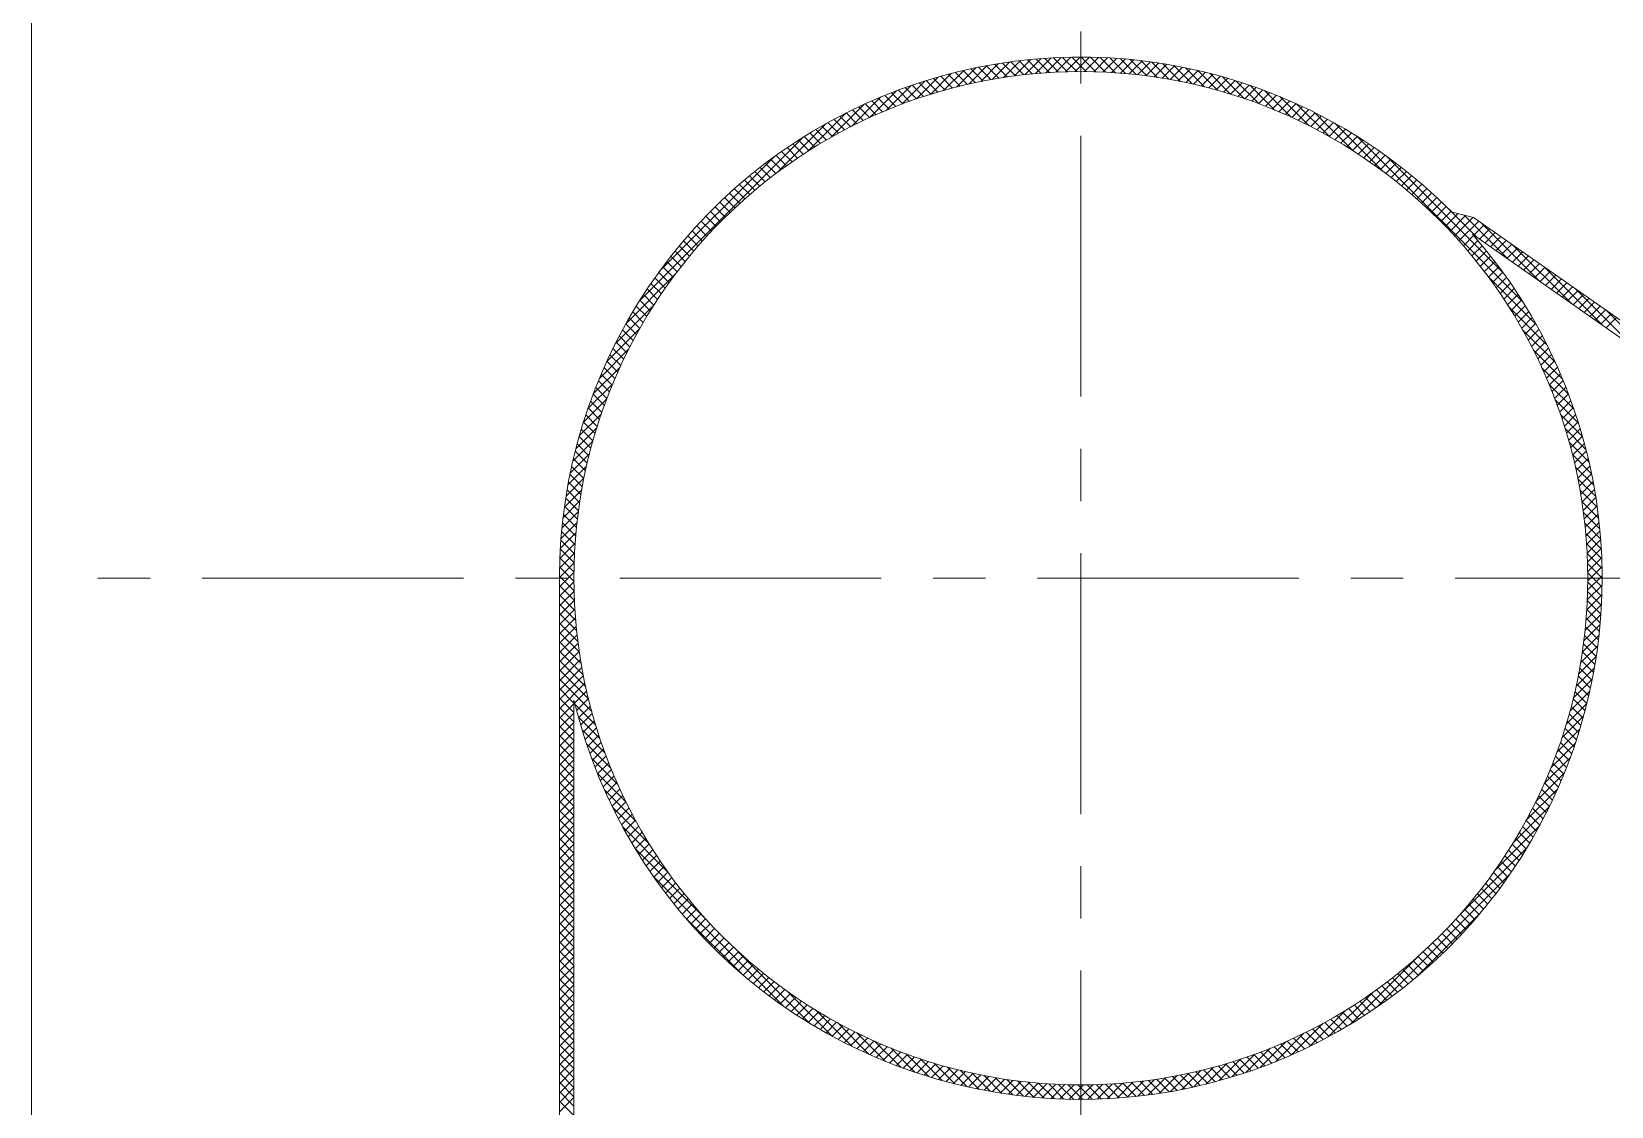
# Model space of a CAD drawing. Header units: millimetres. Extents: x 3251 to 3845, y 1091 to 1511.
# Drawn here: x 3560.11 to 3575.24, y 1189.42 to 1199.72 of the extents above; entities that cross this region are included whole.
import ezdxf

# ---------------------------------------------------------------- set-up
doc = ezdxf.new("R2010")
doc.units = ezdxf.units.MM
doc.linetypes.add('CENTERX2', pattern=[4, 2.5, -0.5, 0.5, -0.5])
for name, color, linetype, lineweight, true_color in [('1', 1, 'Continuous', 18, 0xff0000), ('2', 2, 'Continuous', 18, 0xffff00), ('3', 3, 'CENTERX2', 18, 0x00ff00)]:
    doc.layers.add(name, color=color, linetype=linetype, lineweight=lineweight, true_color=true_color)

msp = doc.modelspace()

# ---------------------------------------------------------------- linework, layer by layer
at = {"layer": '1'}
for p, q in [((3560.11444, 1203.38888), (3560.11444, 1138.13812)), ((3573.9245, 1197.9403), (3573.71803, 1197.98933)), ((3573.9245, 1197.9403), (3582.93747, 1191.62342)), ((3573.91438, 1197.7784), (3582.78457, 1191.56159)), ((3565.17012, 1194.48328), (3565.17012, 1147.04372)), ((3565.30851, 1193.31589), (3565.30851, 1185.27115))]:
    msp.add_line(p, q, dxfattribs=at)
msp.add_circle((3570.16311, 1194.48328), 4.85459, dxfattribs=at)
for start, end in [(44.603438, 180), (193.521266, 41.296095)]:
    msp.add_arc((3570.16311, 1194.48328), 4.99298, start, end, dxfattribs=at)
at = {"layer": '2'}
for p, q in [((3568.97191, 1199.18946), (3569.15611, 1199.37366)), ((3569.09005, 1199.21779), (3569.26754, 1199.39529)), ((3569.22714, 1199.24679), (3569.10999, 1199.36394)), ((3569.30271, 1199.26102), (3569.18434, 1199.37939)), ((3569.2043, 1199.24225), (3569.37586, 1199.41381)), ((3569.37934, 1199.27419), (3569.25968, 1199.39385)), ((3569.31509, 1199.26323), (3569.48136, 1199.4295)), ((3569.45708, 1199.28626), (3569.33605, 1199.40729)), ((3569.53594, 1199.29719), (3569.41347, 1199.41967)), ((3569.42275, 1199.28108), (3569.58426, 1199.44259)), ((3569.61599, 1199.30694), (3569.49199, 1199.43095)), ((3569.52755, 1199.29609), (3569.68476, 1199.45329)), ((3569.69727, 1199.31547), (3569.57164, 1199.4411)), ((3569.62975, 1199.30848), (3569.78304, 1199.46177)), ((3569.77983, 1199.32272), (3569.65246, 1199.45008)), ((3569.72954, 1199.31847), (3569.87926, 1199.46819)), ((3569.86371, 1199.32863), (3569.73451, 1199.45783)), ((3569.949, 1199.33315), (3569.81784, 1199.46431)), ((3569.8271, 1199.32623), (3569.97353, 1199.47266)), ((3570.03575, 1199.3362), (3569.9025, 1199.46946)), ((3569.92258, 1199.33191), (3570.06599, 1199.47532)), ((3570.12404, 1199.33771), (3569.98854, 1199.47321)), ((3570.01612, 1199.33565), (3570.15673, 1199.47626)), ((3570.21395, 1199.33761), (3570.07605, 1199.4755)), ((3570.10784, 1199.33756), (3570.24585, 1199.47558)), ((3570.30558, 1199.33578), (3570.1651, 1199.47626)), ((3570.19783, 1199.33775), (3570.33344, 1199.47336)), ((3570.39902, 1199.33214), (3570.25576, 1199.4754)), ((3570.2862, 1199.33631), (3570.41956, 1199.46967)), ((3570.49441, 1199.32655), (3570.34813, 1199.47283)), ((3570.37302, 1199.33333), (3570.50428, 1199.46459)), ((3570.59186, 1199.3189), (3570.44232, 1199.46845)), ((3570.45837, 1199.32888), (3570.58767, 1199.45818)), ((3570.69154, 1199.30903), (3570.53843, 1199.46213)), ((3570.54233, 1199.32304), (3570.66978, 1199.45049)), ((3570.62495, 1199.31585), (3570.75066, 1199.44157)), ((3570.79362, 1199.29675), (3570.63661, 1199.45376)), ((3570.70629, 1199.30739), (3570.83037, 1199.43147)), ((3570.89829, 1199.28188), (3570.737, 1199.44317)), ((3570.78639, 1199.29769), (3570.90894, 1199.42024)), ((3571.0058, 1199.26417), (3570.83978, 1199.4302)), ((3570.86532, 1199.28682), (3570.98642, 1199.40791)), ((3570.94311, 1199.2748), (3571.06283, 1199.39453)), ((3571.11643, 1199.24335), (3570.94514, 1199.41464)), ((3571.01979, 1199.26168), (3571.13822, 1199.38012)), ((3571.23051, 1199.21907), (3571.05332, 1199.39626)), ((3571.09542, 1199.24751), (3571.21262, 1199.36471)), ((3571.34845, 1199.19094), (3571.16459, 1199.37479)), ((3568.29925, 1198.96581), (3568.53774, 1199.2043)), ((3568.44808, 1199.02484), (3568.67149, 1199.24825)), ((3568.65713, 1199.09837), (3568.54776, 1199.20774)), ((3568.58843, 1199.07539), (3568.79949, 1199.28645)), ((3568.72526, 1199.12005), (3568.61508, 1199.23022)), ((3568.79423, 1199.14088), (3568.68321, 1199.2519)), ((3568.72183, 1199.11899), (3568.92253, 1199.31969)), ((3568.86407, 1199.16084), (3568.75216, 1199.27276)), ((3568.9348, 1199.17991), (3568.82195, 1199.29277)), ((3568.84939, 1199.15674), (3569.04124, 1199.34859)), ((3569.00645, 1199.19807), (3568.89261, 1199.31191)), ((3569.07904, 1199.21528), (3568.96415, 1199.33017)), ((3569.15259, 1199.23153), (3569.0366, 1199.34752)), ((3571.17001, 1199.2323), (3571.28606, 1199.34834)), ((3571.24361, 1199.2161), (3571.35855, 1199.33104)), ((3571.47074, 1199.15844), (3571.27928, 1199.3499)), ((3571.31625, 1199.19893), (3571.43014, 1199.31282)), ((3571.38794, 1199.18082), (3571.50084, 1199.29372)), ((3571.59803, 1199.12096), (3571.39779, 1199.32119)), ((3571.45871, 1199.16179), (3571.57067, 1199.27375)), ((3571.73112, 1199.07767), (3571.52061, 1199.28818)), ((3571.5286, 1199.14187), (3571.63966, 1199.25294)), ((3571.59761, 1199.12109), (3571.70783, 1199.2313)), ((3571.87111, 1199.02748), (3571.64835, 1199.25024)), ((3571.66578, 1199.09945), (3571.77519, 1199.20886)), ((3572.01948, 1198.96892), (3571.7818, 1199.20659)), ((3567.96612, 1198.81229), (3568.24836, 1199.09453)), ((3568.13975, 1198.89611), (3568.39718, 1199.15354)), ((3568.26519, 1198.9515), (3568.1599, 1199.05679)), ((3568.32859, 1198.9779), (3568.2227, 1199.08379)), ((3568.39274, 1199.00355), (3568.28623, 1199.11007)), ((3568.45765, 1199.02844), (3568.35048, 1199.13562)), ((3568.52335, 1199.05255), (3568.41548, 1199.16042)), ((3568.58983, 1199.07587), (3568.48123, 1199.18447)), ((3571.73312, 1199.07699), (3571.84175, 1199.18562)), ((3571.79964, 1199.05371), (3571.90755, 1199.16161)), ((3571.86537, 1199.02964), (3571.97258, 1199.13684)), ((3572.1784, 1198.8998), (3571.922, 1199.1562)), ((3571.93033, 1199.00478), (3572.03687, 1199.11133)), ((3571.99451, 1198.97917), (3572.10043, 1199.08509)), ((3572.05795, 1198.9528), (3572.16327, 1199.05813)), ((3572.35122, 1198.81678), (3572.07037, 1199.09763)), ((3567.5467, 1198.57247), (3567.9165, 1198.94227)), ((3567.77246, 1198.70842), (3568.0892, 1199.02517)), ((3567.95901, 1198.80867), (3567.85627, 1198.91141)), ((3568.01884, 1198.83864), (3567.91564, 1198.94184)), ((3568.07936, 1198.86792), (3567.97568, 1198.9716)), ((3568.14059, 1198.8965), (3568.0364, 1199.00069)), ((3568.20253, 1198.92436), (3568.0978, 1199.02909)), ((3572.12065, 1198.9257), (3572.2254, 1199.03045)), ((3572.18262, 1198.89787), (3572.28684, 1199.00209)), ((3572.54371, 1198.7141), (3572.22897, 1199.02884)), ((3572.24388, 1198.86933), (3572.34759, 1198.97304)), ((3572.30444, 1198.84009), (3572.40766, 1198.94331)), ((3572.36431, 1198.81015), (3572.46707, 1198.91291)), ((3572.76743, 1198.58018), (3572.40091, 1198.9467)), ((3567.25445, 1198.37002), (3567.72486, 1198.84044)), ((3567.66992, 1198.64874), (3567.56911, 1198.74955)), ((3567.72642, 1198.68204), (3567.62527, 1198.78319)), ((3567.78357, 1198.7147), (3567.68206, 1198.81621)), ((3567.84138, 1198.74669), (3567.73948, 1198.84859)), ((3567.89986, 1198.77802), (3567.79755, 1198.88032)), ((3572.42349, 1198.77953), (3572.52582, 1198.88186)), ((3572.482, 1198.74823), (3572.58391, 1198.85015)), ((3572.53984, 1198.71627), (3572.64137, 1198.8178)), ((3573.05459, 1198.38282), (3572.59144, 1198.84597)), ((3572.59702, 1198.68365), (3572.69819, 1198.78482)), ((3572.65355, 1198.65038), (3572.75438, 1198.75121)), ((3565.93729, 1197.14267), (3567.50372, 1198.70909)), ((3567.45029, 1198.50916), (3567.35065, 1198.6088)), ((3567.50426, 1198.545), (3567.40435, 1198.64491)), ((3567.55884, 1198.58021), (3567.45866, 1198.6804)), ((3567.61406, 1198.6148), (3567.51358, 1198.71528)), ((3572.70944, 1198.61647), (3572.80994, 1198.71697)), ((3572.76469, 1198.58192), (3572.86489, 1198.68212)), ((3574.3963, 1197.13091), (3572.81074, 1198.71647)), ((3572.81931, 1198.54673), (3572.91923, 1198.64665)), ((3572.8733, 1198.51092), (3572.97296, 1198.61058)), ((3566.12583, 1197.42101), (3567.22538, 1198.52056)), ((3567.24061, 1198.35963), (3567.14183, 1198.45842)), ((3567.29212, 1198.39793), (3567.19314, 1198.4969)), ((3567.34423, 1198.43562), (3567.24505, 1198.5348)), ((3567.39695, 1198.4727), (3567.29755, 1198.5721)), ((3572.92668, 1198.47449), (3573.02609, 1198.5739)), ((3572.97943, 1198.43744), (3573.07862, 1198.53663)), ((3573.03157, 1198.39978), (3573.13056, 1198.49877)), ((3573.0831, 1198.36151), (3573.1819, 1198.46031)), ((3574.21192, 1197.4051), (3573.08493, 1198.53209)), ((3567.04062, 1198.20042), (3566.9424, 1198.29863)), ((3567.08972, 1198.24112), (3566.99139, 1198.33945)), ((3567.13942, 1198.28122), (3567.04095, 1198.37969)), ((3567.18971, 1198.32073), (3567.0911, 1198.41934)), ((3573.13403, 1198.32264), (3573.23266, 1198.42126)), ((3573.18436, 1198.28316), (3573.28283, 1198.38164)), ((3573.23409, 1198.24309), (3573.33243, 1198.34143)), ((3573.28322, 1198.20242), (3573.38144, 1198.30064)), ((3566.89687, 1198.07476), (3566.7989, 1198.17272)), ((3566.94419, 1198.11724), (3566.84616, 1198.21527)), ((3566.99211, 1198.15912), (3566.89399, 1198.25724)), ((3573.33176, 1198.16115), (3573.42988, 1198.25927)), ((3573.3797, 1198.11929), (3573.47774, 1198.21733)), ((3573.42706, 1198.07685), (3573.52502, 1198.17481)), ((3566.71345, 1197.89897), (3566.61559, 1197.99682)), ((3566.75842, 1197.9438), (3566.66056, 1198.04166)), ((3566.80398, 1197.98804), (3566.7061, 1198.08592)), ((3566.85013, 1198.03169), (3566.75222, 1198.12961)), ((3573.47382, 1198.03381), (3573.57173, 1198.13172)), ((3573.52, 1197.99018), (3573.61788, 1198.08806)), ((3573.56559, 1197.94597), (3573.66345, 1198.04383)), ((3573.61059, 1197.90117), (3573.70844, 1197.99902)), ((3573.9613, 1197.74552), (3573.64311, 1198.06371)), ((3566.58206, 1197.76095), (3566.48411, 1197.8589)), ((3566.62526, 1197.80754), (3566.52736, 1197.90545)), ((3566.66906, 1197.85355), (3566.57119, 1197.95142)), ((3573.655, 1197.85578), (3573.77502, 1197.9758)), ((3573.69883, 1197.8098), (3573.84759, 1197.95856)), ((3573.74207, 1197.76324), (3573.92016, 1197.94133)), ((3573.78472, 1197.71608), (3573.97414, 1197.90551)), ((3574.26151, 1197.53511), (3573.83509, 1197.96153)), ((3573.92758, 1197.76915), (3574.02694, 1197.86851)), ((3574.56172, 1197.3247), (3573.99677, 1197.88965)), ((3566.45597, 1197.61763), (3566.35778, 1197.71582)), ((3566.4974, 1197.666), (3566.39931, 1197.76409)), ((3566.53943, 1197.71377), (3566.44142, 1197.81178)), ((3573.82677, 1197.66834), (3573.92486, 1197.76643)), ((3573.86824, 1197.62001), (3573.96643, 1197.71819)), ((3573.98038, 1197.73214), (3574.07974, 1197.8315)), ((3574.03318, 1197.69514), (3574.13254, 1197.7945)), ((3574.08598, 1197.65814), (3574.18533, 1197.75749)), ((3574.13877, 1197.62113), (3574.23813, 1197.72049)), ((3566.33522, 1197.46897), (3566.23664, 1197.56755)), ((3566.37487, 1197.51912), (3566.27644, 1197.61755)), ((3566.41512, 1197.56868), (3566.31682, 1197.66698)), ((3573.90912, 1197.57108), (3574.00741, 1197.66937)), ((3573.94939, 1197.52155), (3574.04782, 1197.61998)), ((3573.98907, 1197.47143), (3574.08765, 1197.57)), ((3574.19157, 1197.58413), (3574.29093, 1197.68348)), ((3574.24437, 1197.54712), (3574.34373, 1197.64648)), ((3574.86193, 1197.1143), (3574.29698, 1197.67924)), ((3574.29717, 1197.51012), (3574.39653, 1197.60948)), ((3574.34997, 1197.47311), (3574.44932, 1197.57247)), ((3565.80595, 1196.92152), (3566.27636, 1197.39194)), ((3566.21988, 1197.3149), (3566.12076, 1197.41403)), ((3566.25772, 1197.36686), (3566.1588, 1197.46579)), ((3566.29617, 1197.41822), (3566.19743, 1197.51696)), ((3574.02815, 1197.42071), (3574.12689, 1197.51944)), ((3574.06663, 1197.36938), (3574.16555, 1197.4683)), ((3574.1045, 1197.31745), (3574.20362, 1197.41657)), ((3574.40276, 1197.43611), (3574.50212, 1197.53547)), ((3574.45556, 1197.3991), (3574.55492, 1197.49846)), ((3574.50836, 1197.3621), (3574.60772, 1197.46146)), ((3574.56116, 1197.3251), (3574.66052, 1197.42445)), ((3575.16213, 1196.90389), (3574.59719, 1197.46884)), ((3574.61396, 1197.28809), (3574.71332, 1197.38745)), ((3566.11005, 1197.15532), (3566.01021, 1197.25516)), ((3566.14604, 1197.20913), (3566.04646, 1197.30872)), ((3566.18266, 1197.26232), (3566.08331, 1197.36167)), ((3574.5258, 1196.91161), (3574.06265, 1197.37476)), ((3574.14176, 1197.2649), (3574.24109, 1197.36424)), ((3574.1784, 1197.21174), (3574.27797, 1197.31131)), ((3574.21442, 1197.15796), (3574.31425, 1197.25779)), ((3574.66676, 1197.25109), (3574.76611, 1197.35044)), ((3574.71955, 1197.21408), (3574.81891, 1197.31344)), ((3574.77235, 1197.17708), (3574.87171, 1197.27644)), ((3574.82515, 1197.14007), (3574.92451, 1197.23943)), ((3575.46234, 1196.69349), (3574.8974, 1197.25843)), ((3565.70411, 1196.72988), (3566.07392, 1197.09969)), ((3566.00585, 1196.99012), (3565.90512, 1197.09085)), ((3566.03995, 1197.04582), (3565.93954, 1197.14623)), ((3566.07469, 1197.10089), (3565.97457, 1197.201)), ((3574.24982, 1197.10356), (3574.34992, 1197.20366)), ((3574.62653, 1196.72107), (3574.26001, 1197.0876)), ((3574.28459, 1197.04852), (3574.38498, 1197.14892)), ((3574.31872, 1196.99285), (3574.41943, 1197.09356)), ((3574.87795, 1197.10307), (3574.97731, 1197.20243)), ((3574.93075, 1197.06606), (3575.0301, 1197.16542)), ((3574.98354, 1197.02906), (3575.0829, 1197.12842)), ((3575.03634, 1196.99206), (3575.1357, 1197.09141)), ((3565.93958, 1196.87679), (3565.83816, 1196.97821)), ((3565.97239, 1196.93378), (3565.87132, 1197.03484)), ((3574.35221, 1196.93654), (3574.45326, 1197.03759)), ((3574.38505, 1196.87958), (3574.48646, 1196.98099)), ((3575.08914, 1196.95505), (3575.1885, 1197.05441)), ((3575.14194, 1196.91805), (3575.2413, 1197.01741)), ((3575.19474, 1196.88104), (3575.2941, 1196.9804)), ((3575.76255, 1196.48308), (3575.1976, 1197.04803)), ((3565.62121, 1196.55718), (3565.93796, 1196.87393)), ((3565.84511, 1196.70184), (3565.74248, 1196.80447)), ((3565.87593, 1196.76082), (3565.77373, 1196.86303)), ((3565.90742, 1196.81914), (3565.80562, 1196.92094)), ((3574.70867, 1196.54914), (3574.39393, 1196.86388)), ((3574.41724, 1196.82196), (3574.51902, 1196.92375)), ((3574.44876, 1196.76369), (3574.55095, 1196.86587)), ((3574.47961, 1196.70473), (3574.58223, 1196.80735)), ((3565.55186, 1196.39802), (3565.8341, 1196.68026)), ((3565.78553, 1196.58182), (3565.68197, 1196.68538)), ((3565.81498, 1196.64218), (3565.71189, 1196.74526)), ((3574.77746, 1196.39054), (3574.49661, 1196.67139)), ((3574.50978, 1196.6451), (3574.61285, 1196.74816)), ((3574.53927, 1196.58478), (3574.6428, 1196.68832)), ((3565.49284, 1196.24921), (3565.75027, 1196.50664)), ((3565.70143, 1196.39652), (3565.59627, 1196.50167)), ((3565.72874, 1196.459), (3565.62415, 1196.5636)), ((3565.75678, 1196.52077), (3565.65272, 1196.62483)), ((3574.56805, 1196.52376), (3574.67209, 1196.6278)), ((3574.83603, 1196.24217), (3574.57963, 1196.49856)), ((3574.59612, 1196.46203), (3574.70069, 1196.5666)), ((3574.62347, 1196.39958), (3574.7286, 1196.50471)), ((3565.44208, 1196.10864), (3565.68057, 1196.34713)), ((3565.64901, 1196.26933), (3565.54265, 1196.37569)), ((3565.67484, 1196.3333), (3565.5691, 1196.43904)), ((3574.88642, 1196.10197), (3574.64875, 1196.33965)), ((3574.65009, 1196.3364), (3574.7558, 1196.44211)), ((3574.67597, 1196.27247), (3574.7823, 1196.3788)), ((3565.39813, 1195.97489), (3565.62155, 1196.19831)), ((3565.57612, 1196.07281), (3565.4677, 1196.18123)), ((3565.59963, 1196.1391), (3565.49193, 1196.2468)), ((3565.62393, 1196.2046), (3565.51692, 1196.31162)), ((3574.70108, 1196.20778), (3574.80806, 1196.31476)), ((3574.93007, 1195.96852), (3574.70732, 1196.19128)), ((3574.72542, 1196.14232), (3574.83308, 1196.24998)), ((3574.74897, 1196.07606), (3574.85735, 1196.18445)), ((3565.35994, 1195.84689), (3565.571, 1196.05795)), ((3565.53153, 1195.93779), (3565.42156, 1196.04776)), ((3565.55341, 1196.00571), (3565.44424, 1196.11489)), ((3574.96801, 1195.84078), (3574.7575, 1196.05129)), ((3574.77171, 1196.00901), (3574.88085, 1196.11814)), ((3574.79363, 1195.94112), (3574.90357, 1196.05106)), ((3565.3267, 1195.72385), (3565.5274, 1195.92455)), ((3565.49032, 1195.7994), (3565.37863, 1195.91109)), ((3565.5105, 1195.86903), (3565.39968, 1195.97984)), ((3575.00102, 1195.71796), (3574.80079, 1195.9182)), ((3574.81471, 1195.8724), (3574.92548, 1195.98317)), ((3574.83493, 1195.80281), (3574.94658, 1195.91446)), ((3565.29779, 1195.60514), (3565.48965, 1195.797)), ((3565.45265, 1195.65746), (3565.33905, 1195.77106)), ((3565.47103, 1195.72888), (3565.35841, 1195.84151)), ((3575.02973, 1195.59945), (3574.83827, 1195.79091)), ((3574.85426, 1195.73234), (3574.96684, 1195.84492)), ((3574.87269, 1195.66097), (3574.98624, 1195.77452)), ((3565.27272, 1195.49027), (3565.45693, 1195.67448)), ((3565.41872, 1195.51179), (3565.303, 1195.62751)), ((3565.43521, 1195.58511), (3565.32058, 1195.69974)), ((3575.05462, 1195.48476), (3574.87077, 1195.66862)), ((3574.89018, 1195.58866), (3575.00476, 1195.70324)), ((3574.90672, 1195.51539), (3575.02238, 1195.63105)), ((3565.23258, 1195.27052), (3565.40414, 1195.44208)), ((3565.2511, 1195.37884), (3565.42859, 1195.55634)), ((3565.38873, 1195.36217), (3565.27067, 1195.48024)), ((3565.40322, 1195.43749), (3565.28636, 1195.55435)), ((3575.07609, 1195.37349), (3574.8989, 1195.55068)), ((3574.92227, 1195.44114), (3575.03907, 1195.55794)), ((3575.09447, 1195.26531), (3574.92318, 1195.4366)), ((3574.9368, 1195.36587), (3575.0548, 1195.48387)), ((3565.21689, 1195.16503), (3565.38315, 1195.3313)), ((3565.36296, 1195.20834), (3565.24227, 1195.32902)), ((3565.37531, 1195.2858), (3565.25596, 1195.40514)), ((3575.11003, 1195.15995), (3574.944, 1195.32597)), ((3574.95028, 1195.28955), (3575.06956, 1195.40882)), ((3574.96268, 1195.21214), (3575.0833, 1195.33276)), ((3565.19309, 1194.96163), (3565.3503, 1195.11883)), ((3565.20379, 1195.06213), (3565.3653, 1195.22364)), ((3565.3417, 1195.04999), (3565.21808, 1195.17362)), ((3565.35175, 1195.12975), (3565.22963, 1195.25186)), ((3575.123, 1195.05717), (3574.96171, 1195.21846)), ((3574.97395, 1195.13361), (3575.09599, 1195.25565)), ((3574.98405, 1195.05391), (3575.1076, 1195.17746)), ((3565.18461, 1194.86334), (3565.3379, 1195.01663)), ((3565.32531, 1194.88678), (3565.19838, 1195.01371)), ((3565.33288, 1194.96902), (3565.20765, 1195.09425)), ((3575.13359, 1194.95678), (3574.97658, 1195.11379)), ((3575.14197, 1194.8586), (3574.98886, 1195.01171)), ((3574.99294, 1194.973), (3575.11809, 1195.09814)), ((3575.00057, 1194.89082), (3575.12741, 1195.01767)), ((3565.17372, 1194.67285), (3565.32016, 1194.81928)), ((3565.1782, 1194.76713), (3565.32791, 1194.91684)), ((3565.3142, 1194.71828), (3565.18353, 1194.84895)), ((3565.31907, 1194.80322), (3565.19032, 1194.93196)), ((3575.14828, 1194.76249), (3574.99873, 1194.91203)), ((3575.15266, 1194.6683), (3575.00638, 1194.81458)), ((3575.00688, 1194.80733), (3575.13553, 1194.93598)), ((3575.01181, 1194.72246), (3575.14238, 1194.85303)), ((3565.17107, 1194.58039), (3565.31448, 1194.7238)), ((3565.30889, 1194.54399), (3565.17396, 1194.67892)), ((3565.31079, 1194.63189), (3565.17806, 1194.76462)), ((3575.15523, 1194.57593), (3575.01197, 1194.71919)), ((3575.0153, 1194.63614), (3575.14792, 1194.76877)), ((3575.01727, 1194.54831), (3575.15209, 1194.68313)), ((3565.17012, 1194.39984), (3565.30883, 1194.53855)), ((3565.17013, 1194.48965), (3565.31074, 1194.63026)), ((3565.3086, 1194.45448), (3565.1713, 1194.59177)), ((3575.15609, 1194.48527), (3575.01561, 1194.62575)), ((3575.15533, 1194.39622), (3575.01744, 1194.53412)), ((3575.01764, 1194.45888), (3575.15482, 1194.59606)), ((3565.17012, 1194.31004), (3565.30864, 1194.44856)), ((3565.31319, 1194.27028), (3565.17012, 1194.41335)), ((3565.31, 1194.36328), (3565.17016, 1194.50311)), ((3575.01323, 1194.27486), (3575.15566, 1194.41729)), ((3575.01633, 1194.36777), (3575.15603, 1194.50747)), ((3575.15304, 1194.30871), (3575.01755, 1194.44421)), ((3565.17012, 1194.22024), (3565.31007, 1194.36019)), ((3565.31829, 1194.17538), (3565.17012, 1194.32354)), ((3565.17012, 1194.13044), (3565.31305, 1194.27337)), ((3565.32542, 1194.07844), (3565.17012, 1194.23374)), ((3575.00119, 1194.08322), (3575.14975, 1194.23179)), ((3575.00822, 1194.18006), (3575.1536, 1194.32543)), ((3575.14414, 1194.13801), (3575.01298, 1194.26917)), ((3575.14929, 1194.22266), (3575.01603, 1194.35592)), ((3565.17012, 1194.04063), (3565.3175, 1194.18801)), ((3565.33474, 1193.97932), (3565.17012, 1194.14394)), ((3565.17012, 1193.95083), (3565.32335, 1194.10406)), ((3574.99198, 1193.98421), (3575.14402, 1194.13625)), ((3575.12991, 1193.97263), (3575.00255, 1194.09999)), ((3575.13766, 1194.05468), (3575.00846, 1194.18388)), ((3565.34641, 1193.87785), (3565.17012, 1194.05414)), ((3565.17012, 1193.86103), (3565.33053, 1194.02144)), ((3565.36063, 1193.77383), (3565.17012, 1193.96433)), ((3565.17012, 1193.77123), (3565.339, 1193.9401)), ((3574.96634, 1193.77896), (3575.12633, 1193.93896)), ((3574.98043, 1193.88286), (3575.13626, 1194.03868)), ((3575.11078, 1193.81215), (3574.98677, 1193.93616)), ((3575.12094, 1193.8918), (3574.9953, 1194.01744)), ((3565.37763, 1193.66703), (3565.17012, 1193.87453)), ((3565.17012, 1193.68142), (3565.34869, 1193.85999)), ((3565.39766, 1193.55719), (3565.17012, 1193.78473)), ((3565.17012, 1193.59162), (3565.35957, 1193.78107)), ((3574.94949, 1193.67231), (3575.11408, 1193.8369)), ((3575.08712, 1193.65622), (3574.96609, 1193.77725)), ((3575.0995, 1193.73364), (3574.97702, 1193.85611)), ((3565.17012, 1193.50182), (3565.37158, 1193.70328)), ((3565.42107, 1193.44398), (3565.17012, 1193.69493)), ((3565.17012, 1193.41202), (3565.3847, 1193.62659)), ((3565.44822, 1193.32703), (3565.17012, 1193.60512)), ((3574.90638, 1193.44959), (3575.08177, 1193.62498)), ((3574.9296, 1193.56262), (3575.0993, 1193.73231)), ((3575.05922, 1193.50451), (3574.94085, 1193.62288)), ((3575.07368, 1193.57985), (3574.95402, 1193.69951)), ((3565.17012, 1193.32221), (3565.39888, 1193.55097)), ((3565.4796, 1193.20585), (3565.17012, 1193.51532)), ((3565.17012, 1193.23241), (3565.41408, 1193.47637)), ((3574.87942, 1193.33283), (3575.06124, 1193.51465)), ((3575.02735, 1193.35677), (3574.91136, 1193.47276)), ((3575.04377, 1193.43016), (3574.92662, 1193.5473)), ((3565.30851, 1193.28713), (3565.17012, 1193.42552)), ((3565.30851, 1193.19733), (3565.17012, 1193.33572)), ((3565.31535, 1193.28783), (3565.43029, 1193.40277)), ((3565.33356, 1193.21624), (3565.44746, 1193.33014)), ((3574.84826, 1193.21187), (3575.03738, 1193.40099)), ((3574.99174, 1193.21277), (3574.8779, 1193.32662)), ((3575.01, 1193.28432), (3574.89511, 1193.39921)), ((3565.17012, 1193.14261), (3565.30851, 1193.281)), ((3565.30851, 1193.10752), (3565.17012, 1193.24591)), ((3565.17012, 1193.05281), (3565.30851, 1193.1912)), ((3565.30851, 1193.01772), (3565.17012, 1193.15611)), ((3565.5158, 1193.07984), (3565.31783, 1193.27782)), ((3565.55759, 1192.94825), (3565.34974, 1193.1561)), ((3565.35266, 1193.14554), (3565.46557, 1193.25845)), ((3565.37263, 1193.07571), (3565.48459, 1193.18767)), ((3574.77081, 1192.95481), (3574.97814, 1193.16214)), ((3574.8123, 1193.08611), (3575.00984, 1193.28364)), ((3574.95259, 1193.07233), (3574.84067, 1193.18424)), ((3574.9726, 1193.14212), (3574.85974, 1193.25497)), ((3565.17012, 1192.963), (3565.30851, 1193.10139)), ((3565.30851, 1192.92792), (3565.17012, 1193.06631)), ((3565.17012, 1192.8732), (3565.30851, 1193.01159)), ((3565.60598, 1192.81006), (3565.38642, 1193.02962)), ((3565.39345, 1193.00672), (3565.50451, 1193.11779)), ((3565.41508, 1192.93856), (3565.5253, 1193.04877)), ((3574.72277, 1192.81697), (3574.94171, 1193.03591)), ((3574.91006, 1192.93525), (3574.79988, 1193.04542)), ((3574.93173, 1193.00338), (3574.82071, 1193.1144)), ((3565.30851, 1192.83812), (3565.17012, 1192.97651)), ((3565.17012, 1192.7834), (3565.30851, 1192.92179)), ((3565.30851, 1192.74831), (3565.17012, 1192.8867)), ((3565.66233, 1192.6639), (3565.42859, 1192.89765)), ((3565.43753, 1192.8712), (3565.54693, 1192.9806)), ((3565.46076, 1192.80463), (3565.5694, 1192.91327)), ((3574.66684, 1192.67124), (3574.89982, 1192.90423)), ((3574.8643, 1192.8014), (3574.7557, 1192.91)), ((3574.88757, 1192.86793), (3574.7782, 1192.9773)), ((3565.17012, 1192.6936), (3565.30851, 1192.83198)), ((3565.30851, 1192.65851), (3565.17012, 1192.7969)), ((3565.17012, 1192.60379), (3565.30851, 1192.74218)), ((3565.30851, 1192.56871), (3565.17012, 1192.7071)), ((3565.72863, 1192.5078), (3565.47723, 1192.7592)), ((3565.48477, 1192.73884), (3565.59268, 1192.84674)), ((3565.50954, 1192.6738), (3565.61675, 1192.78101)), ((3565.53505, 1192.60951), (3565.6416, 1192.71606)), ((3574.60109, 1192.51569), (3574.85153, 1192.76613)), ((3574.7899, 1192.60639), (3574.68338, 1192.71291)), ((3574.81545, 1192.67065), (3574.70827, 1192.77782)), ((3574.84025, 1192.73565), (3574.73238, 1192.84352)), ((3565.17012, 1192.51399), (3565.30851, 1192.65238)), ((3565.30851, 1192.47891), (3565.17012, 1192.6173)), ((3565.17012, 1192.42419), (3565.30851, 1192.56258)), ((3565.80786, 1192.33877), (3565.53365, 1192.61298)), ((3565.5613, 1192.54595), (3565.66722, 1192.65187)), ((3565.58826, 1192.48311), (3565.69358, 1192.58844)), ((3574.52258, 1192.34738), (3574.79552, 1192.62032)), ((3574.73662, 1192.48007), (3574.63133, 1192.58536)), ((3574.76362, 1192.54287), (3574.65773, 1192.64876)), ((3565.30851, 1192.3891), (3565.17012, 1192.52749)), ((3565.17012, 1192.33439), (3565.30851, 1192.47277)), ((3565.30851, 1192.2993), (3565.17012, 1192.43769)), ((3565.90501, 1192.15181), (3565.59972, 1192.45711)), ((3565.61593, 1192.42098), (3565.72068, 1192.52574)), ((3565.6443, 1192.35955), (3565.74851, 1192.46376)), ((3565.67335, 1192.2988), (3565.77705, 1192.4025)), ((3574.42647, 1192.16147), (3574.72998, 1192.46498)), ((3574.65143, 1192.29585), (3574.54775, 1192.39953)), ((3574.68052, 1192.35657), (3574.57633, 1192.46076)), ((3574.70892, 1192.41797), (3574.60419, 1192.5227)), ((3565.17012, 1192.24458), (3565.30851, 1192.38297)), ((3565.30851, 1192.2095), (3565.17012, 1192.34789)), ((3565.17012, 1192.15478), (3565.30851, 1192.29317)), ((3565.30851, 1192.1197), (3565.17012, 1192.25809)), ((3566.02965, 1191.93737), (3565.67823, 1192.2888)), ((3565.70308, 1192.23872), (3565.8063, 1192.34194)), ((3565.73347, 1192.17932), (3565.83624, 1192.28208)), ((3574.30354, 1191.94873), (3574.65217, 1192.29736)), ((3574.59124, 1192.17643), (3574.4885, 1192.27917)), ((3574.62167, 1192.23581), (3574.51847, 1192.33901)), ((3565.17012, 1192.06498), (3565.30851, 1192.20337)), ((3565.30851, 1192.02989), (3565.17012, 1192.16828)), ((3565.17012, 1191.97517), (3565.30851, 1192.11356)), ((3565.76453, 1192.12057), (3565.86686, 1192.2229)), ((3566.20568, 1191.67154), (3565.77376, 1192.10346)), ((3565.79623, 1192.06247), (3565.89815, 1192.16439)), ((3565.82858, 1192.00502), (3565.93011, 1192.10655)), ((3574.13114, 1191.68653), (3574.55761, 1192.113)), ((3574.49604, 1192.00223), (3574.39453, 1192.10374)), ((3574.52842, 1192.05965), (3574.42652, 1192.16155)), ((3574.56016, 1192.11772), (3574.45785, 1192.22003)), ((3565.30851, 1191.94009), (3565.17012, 1192.07848)), ((3565.17012, 1191.88537), (3565.30851, 1192.02376)), ((3565.30851, 1191.85029), (3565.17012, 1191.98868)), ((3565.86157, 1191.9482), (3565.96273, 1192.04936)), ((3565.89518, 1191.89201), (3565.996, 1191.99283)), ((3574.42938, 1191.88928), (3574.32857, 1191.99009)), ((3574.46302, 1191.94544), (3574.36188, 1192.04659)), ((3565.17012, 1191.79557), (3565.30851, 1191.93396)), ((3565.30851, 1191.76049), (3565.17012, 1191.89888)), ((3565.17012, 1191.70577), (3565.30851, 1191.84416)), ((3565.30851, 1191.67068), (3565.17012, 1191.80907)), ((3566.58465, 1191.20277), (3565.89482, 1191.8926)), ((3565.92942, 1191.83644), (3566.02992, 1191.93694)), ((3565.96427, 1191.78149), (3566.06447, 1191.88169)), ((3565.99973, 1191.72715), (3566.09965, 1191.82707)), ((3573.78331, 1191.2489), (3574.43811, 1191.9037)), ((3574.32474, 1191.72452), (3574.22483, 1191.82442)), ((3574.36023, 1191.77883), (3574.26005, 1191.87901)), ((3574.39511, 1191.83375), (3574.29463, 1191.93423)), ((3565.17012, 1191.61596), (3565.30851, 1191.75435)), ((3565.30851, 1191.58088), (3565.17012, 1191.71927)), ((3565.17012, 1191.52616), (3565.30851, 1191.66455)), ((3566.03581, 1191.67342), (3566.13546, 1191.77308)), ((3566.07248, 1191.6203), (3566.17189, 1191.71971)), ((3566.10975, 1191.56777), (3566.20894, 1191.66696)), ((3572.99591, 1190.37169), (3574.27469, 1191.65047)), ((3574.21463, 1191.56522), (3574.11545, 1191.6644)), ((3574.25193, 1191.61772), (3574.15253, 1191.71712)), ((3574.28863, 1191.67082), (3574.18899, 1191.77046)), ((3565.30851, 1191.49108), (3565.17012, 1191.62947)), ((3565.17012, 1191.43636), (3565.30851, 1191.57475)), ((3565.30851, 1191.40128), (3565.17012, 1191.53967)), ((3567.3161, 1190.38151), (3566.06135, 1191.63627)), ((3566.14762, 1191.51583), (3566.2466, 1191.61481)), ((3566.18608, 1191.46448), (3566.28487, 1191.56328)), ((3566.22512, 1191.41373), (3566.32375, 1191.51235)), ((3574.09918, 1191.41126), (3574.00056, 1191.50988)), ((3574.13825, 1191.46199), (3574.03946, 1191.56078)), ((3574.17673, 1191.51331), (3574.07776, 1191.61229)), ((3565.17012, 1191.34656), (3565.30851, 1191.48495)), ((3565.30851, 1191.31147), (3565.17012, 1191.44986)), ((3565.17012, 1191.25675), (3565.30851, 1191.39514)), ((3565.30851, 1191.22167), (3565.17012, 1191.36006)), ((3566.26475, 1191.36355), (3566.36322, 1191.46203)), ((3566.30496, 1191.31396), (3566.4033, 1191.4123)), ((3566.34575, 1191.26495), (3566.44397, 1191.36317)), ((3573.97846, 1191.26257), (3573.88025, 1191.36078)), ((3574.01928, 1191.31155), (3573.92095, 1191.40989)), ((3574.05952, 1191.36112), (3573.96105, 1191.45959)), ((3565.17012, 1191.16695), (3565.30851, 1191.30534)), ((3565.30851, 1191.13187), (3565.17012, 1191.27026)), ((3565.17012, 1191.07715), (3565.30851, 1191.21554)), ((3566.92592, 1190.68189), (3566.36173, 1191.24609)), ((3566.38711, 1191.21651), (3566.48523, 1191.31463)), ((3566.42906, 1191.16865), (3566.52709, 1191.26668)), ((3566.47157, 1191.12136), (3566.56954, 1191.21933)), ((3573.372, 1190.65797), (3573.98841, 1191.27439)), ((3573.85255, 1191.11907), (3573.75459, 1191.21703)), ((3573.8951, 1191.16633), (3573.79707, 1191.26436)), ((3573.93707, 1191.21416), (3573.83895, 1191.31228)), ((3565.30851, 1191.04207), (3565.17012, 1191.18046)), ((3565.17012, 1190.98735), (3565.30851, 1191.12574)), ((3565.30851, 1190.95226), (3565.17012, 1191.09065)), ((3565.17012, 1190.89754), (3565.30851, 1191.03593)), ((3566.51466, 1191.07465), (3566.61258, 1191.17256)), ((3566.55832, 1191.02851), (3566.6562, 1191.12639)), ((3566.60256, 1190.98294), (3566.70042, 1191.0808)), ((3566.64736, 1190.93794), (3566.74522, 1191.0358)), ((3573.67665, 1190.93576), (3573.5788, 1191.03362)), ((3573.72149, 1190.98073), (3573.62363, 1191.07859)), ((3573.76575, 1191.02627), (3573.66787, 1191.12415)), ((3573.80944, 1191.07239), (3573.71152, 1191.1703)), ((3565.30851, 1190.86246), (3565.17012, 1191.00085)), ((3565.17012, 1190.80774), (3565.30851, 1190.94613)), ((3565.30851, 1190.77266), (3565.17012, 1190.91105)), ((3566.69274, 1190.89351), (3566.79061, 1190.99138)), ((3566.73868, 1190.84966), (3566.83658, 1190.94756)), ((3566.7852, 1190.80637), (3566.88315, 1190.90432)), ((3567.57243, 1190.21499), (3566.8826, 1190.90481)), ((3573.53873, 1190.80427), (3573.44078, 1190.90222)), ((3573.58528, 1190.84753), (3573.48738, 1190.94543)), ((3573.63125, 1190.89136), (3573.53338, 1190.98923)), ((3565.17012, 1190.71794), (3565.30851, 1190.85633)), ((3565.30851, 1190.68286), (3565.17012, 1190.82124)), ((3565.17012, 1190.62814), (3565.30851, 1190.76653)), ((3565.30851, 1190.59305), (3565.17012, 1190.73144)), ((3566.83229, 1190.76366), (3566.9303, 1190.86167)), ((3566.87996, 1190.72152), (3566.97804, 1190.81961)), ((3566.92819, 1190.67996), (3567.02638, 1190.77814)), ((3566.97701, 1190.63897), (3567.07531, 1190.73727)), ((3572.74269, 1190.20827), (3573.39749, 1190.86307)), ((3573.34681, 1190.63699), (3573.24851, 1190.73529)), ((3573.39565, 1190.67795), (3573.29746, 1190.77613)), ((3573.44392, 1190.71948), (3573.34583, 1190.81757)), ((3573.49161, 1190.76159), (3573.3936, 1190.8596)), ((3565.17012, 1190.53833), (3565.30851, 1190.67672)), ((3565.30851, 1190.50325), (3565.17012, 1190.64164)), ((3565.17012, 1190.44853), (3565.30851, 1190.58692)), ((3567.02641, 1190.59856), (3567.12483, 1190.69699)), ((3567.07638, 1190.55874), (3567.17495, 1190.65731)), ((3567.12694, 1190.51949), (3567.22568, 1190.61823)), ((3567.17808, 1190.48084), (3567.277, 1190.57975)), ((3573.19679, 1190.51759), (3573.09805, 1190.61634)), ((3573.24738, 1190.55681), (3573.1488, 1190.65539)), ((3573.29739, 1190.59661), (3573.19895, 1190.69504)), ((3565.30851, 1190.41345), (3565.17012, 1190.55184)), ((3565.17012, 1190.35873), (3565.30851, 1190.49712)), ((3565.30851, 1190.32365), (3565.17012, 1190.46203)), ((3567.22982, 1190.44277), (3567.32894, 1190.54189)), ((3567.28215, 1190.40529), (3567.38148, 1190.50463)), ((3567.33507, 1190.36841), (3567.43464, 1190.46799)), ((3567.78329, 1190.09393), (3567.35137, 1190.52585)), ((3567.38859, 1190.33214), (3567.48842, 1190.43196)), ((3572.53338, 1190.08877), (3572.95986, 1190.51524)), ((3572.93499, 1190.33038), (3572.83515, 1190.43022)), ((3572.98855, 1190.36663), (3572.88896, 1190.46621)), ((3573.0415, 1190.40348), (3572.94215, 1190.50283)), ((3573.09386, 1190.44093), (3572.99473, 1190.54005)), ((3573.14562, 1190.47897), (3573.04669, 1190.57789)), ((3565.17012, 1190.26893), (3565.30851, 1190.40732)), ((3565.30851, 1190.23384), (3565.17012, 1190.37223)), ((3565.17012, 1190.17912), (3565.30851, 1190.31751)), ((3565.30851, 1190.14404), (3565.17012, 1190.28243)), ((3567.44272, 1190.29646), (3567.54283, 1190.39656)), ((3567.49746, 1190.2614), (3567.59786, 1190.3618)), ((3567.55282, 1190.22695), (3567.65353, 1190.32766)), ((3567.6088, 1190.19313), (3567.70984, 1190.29417)), ((3567.96863, 1189.9984), (3567.61721, 1190.34982)), ((3572.34903, 1189.99422), (3572.69766, 1190.34285)), ((3572.71467, 1190.19149), (3572.61361, 1190.29256)), ((3572.77068, 1190.22529), (3572.66995, 1190.32602)), ((3572.82606, 1190.25971), (3572.72565, 1190.36012)), ((3572.88083, 1190.29474), (3572.78072, 1190.39485)), ((3565.17012, 1190.08932), (3565.30851, 1190.22771)), ((3565.30851, 1190.05424), (3565.17012, 1190.19263)), ((3565.17012, 1189.99952), (3565.30851, 1190.13791)), ((3567.6654, 1190.15993), (3567.7668, 1190.26133)), ((3567.72264, 1190.12736), (3567.82442, 1190.22915)), ((3567.78051, 1190.09544), (3567.8827, 1190.19762)), ((3568.13694, 1189.91988), (3567.83165, 1190.22518)), ((3567.83904, 1190.06416), (3567.94165, 1190.16677)), ((3567.89822, 1190.03354), (3568.00128, 1190.1366)), ((3568.29281, 1189.85382), (3568.0186, 1190.12803)), ((3572.18141, 1189.9164), (3572.48492, 1190.21991)), ((3572.42509, 1190.03206), (3572.32201, 1190.13515)), ((3572.4843, 1190.06265), (3572.38167, 1190.16528)), ((3572.54286, 1190.0939), (3572.44066, 1190.1961)), ((3572.60077, 1190.12579), (3572.49897, 1190.22759)), ((3572.65804, 1190.15832), (3572.55662, 1190.25975)), ((3565.30851, 1189.96443), (3565.17012, 1190.10282)), ((3565.17012, 1189.90972), (3565.30851, 1190.04811)), ((3565.30851, 1189.87463), (3565.17012, 1190.01302)), ((3567.95807, 1190.00358), (3568.0616, 1190.10712)), ((3568.01858, 1189.9743), (3568.12262, 1190.07834)), ((3568.07978, 1189.94569), (3568.18435, 1190.05026)), ((3568.14168, 1189.91779), (3568.2468, 1190.02291)), ((3568.43903, 1189.7974), (3568.18763, 1190.0488)), ((3568.20427, 1189.89058), (3568.30999, 1189.99629)), ((3568.57748, 1189.74876), (3568.34373, 1189.9825)), ((3571.74216, 1189.74656), (3571.97514, 1189.97954)), ((3571.88026, 1189.79486), (3572.1307, 1190.0453)), ((3572.11887, 1189.88927), (3572.01313, 1189.99501)), ((3572.02607, 1189.85086), (3572.29901, 1190.1238)), ((3572.1815, 1189.91644), (3572.07635, 1190.0216)), ((3572.24343, 1189.94432), (3572.13883, 1190.04891)), ((3572.30466, 1189.97289), (3572.2006, 1190.07695)), ((3572.36521, 1190.00214), (3572.26165, 1190.1057)), ((3565.17012, 1189.81991), (3565.30851, 1189.9583)), ((3565.30851, 1189.78483), (3565.17012, 1189.92322)), ((3565.17012, 1189.73011), (3565.30851, 1189.8685)), ((3565.30851, 1189.69503), (3565.17012, 1189.83342)), ((3568.26759, 1189.86409), (3568.37392, 1189.97042)), ((3568.33163, 1189.83833), (3568.43861, 1189.94531)), ((3568.39641, 1189.8133), (3568.50407, 1189.92097)), ((3568.46194, 1189.78903), (3568.57032, 1189.89742)), ((3568.70945, 1189.70659), (3568.48989, 1189.92615)), ((3568.52824, 1189.76553), (3568.63738, 1189.87467)), ((3568.59533, 1189.74282), (3568.70526, 1189.85275)), ((3568.83593, 1189.66991), (3568.62808, 1189.87776)), ((3568.66321, 1189.7209), (3568.77398, 1189.83167)), ((3568.95765, 1189.63799), (3568.75967, 1189.83597)), ((3571.36274, 1189.63655), (3571.56027, 1189.83408)), ((3571.48424, 1189.66825), (3571.69157, 1189.87558)), ((3571.65967, 1189.71985), (3571.54886, 1189.83067)), ((3571.61047, 1189.70468), (3571.82941, 1189.92361)), ((3571.7276, 1189.74173), (3571.61762, 1189.8517)), ((3571.79472, 1189.76441), (3571.68554, 1189.87358)), ((3571.86106, 1189.78787), (3571.75264, 1189.89629)), ((3571.92663, 1189.8121), (3571.81893, 1189.9198)), ((3571.99145, 1189.83709), (3571.88443, 1189.9441)), ((3572.05552, 1189.86282), (3571.94916, 1189.96918)), ((3565.17012, 1189.64031), (3565.30851, 1189.7787)), ((3565.30851, 1189.60522), (3565.17012, 1189.74361)), ((3565.17012, 1189.55051), (3565.30851, 1189.6889)), ((3568.73192, 1189.69981), (3568.84357, 1189.81146)), ((3568.80146, 1189.67955), (3568.91404, 1189.79212)), ((3568.87187, 1189.66015), (3568.98542, 1189.7737)), ((3569.07519, 1189.61026), (3568.88568, 1189.79977)), ((3568.94315, 1189.64163), (3569.05773, 1189.7562)), ((3569.18901, 1189.58623), (3569.00686, 1189.76839)), ((3569.01533, 1189.62401), (3569.13099, 1189.73967)), ((3569.08844, 1189.60732), (3569.20525, 1189.72412)), ((3569.2995, 1189.56555), (3569.12382, 1189.74123)), ((3569.16251, 1189.59158), (3569.28052, 1189.70959)), ((3569.40697, 1189.54788), (3569.23702, 1189.71783)), ((3569.23756, 1189.57683), (3569.35684, 1189.6961)), ((3569.31362, 1189.56309), (3569.43424, 1189.68371)), ((3569.51169, 1189.53297), (3569.34686, 1189.6978)), ((3569.39073, 1189.55039), (3569.51278, 1189.67244)), ((3569.61386, 1189.52059), (3569.45366, 1189.6808)), ((3570.70743, 1189.52005), (3570.86742, 1189.68005)), ((3570.80949, 1189.53231), (3570.97408, 1189.6969)), ((3570.93169, 1189.5498), (3570.80958, 1189.67192)), ((3571.00886, 1189.56244), (3570.88817, 1189.68313)), ((3570.91407, 1189.54709), (3571.08376, 1189.71678)), ((3571.08497, 1189.57613), (3570.96563, 1189.69547)), ((3571.0214, 1189.56462), (3571.19679, 1189.74001)), ((3571.16007, 1189.59084), (3571.042, 1189.7089)), ((3571.23418, 1189.60653), (3571.11732, 1189.72339)), ((3571.13174, 1189.58515), (3571.31356, 1189.76697)), ((3571.30734, 1189.62317), (3571.19162, 1189.73889)), ((3571.24539, 1189.609), (3571.43452, 1189.79813)), ((3571.37957, 1189.64074), (3571.26494, 1189.75537)), ((3571.45089, 1189.65922), (3571.33729, 1189.77282)), ((3571.52134, 1189.67858), (3571.40871, 1189.7912)), ((3571.59092, 1189.6988), (3571.47923, 1189.81049)), ((3565.30851, 1189.51542), (3565.17012, 1189.65381)), ((3565.17012, 1189.4607), (3565.30851, 1189.59909)), ((3565.30851, 1189.42562), (3565.17012, 1189.56401)), ((3569.46893, 1189.53878), (3569.59248, 1189.66234)), ((3569.54824, 1189.5283), (3569.67339, 1189.65345)), ((3569.7137, 1189.51056), (3569.55768, 1189.66658)), ((3569.62872, 1189.51897), (3569.75556, 1189.64582)), ((3569.81137, 1189.5027), (3569.65915, 1189.65491)), ((3569.71041, 1189.51086), (3569.83906, 1189.63951)), ((3569.907, 1189.49687), (3569.75827, 1189.64559)), ((3569.79335, 1189.504), (3569.92393, 1189.63458)), ((3570.00073, 1189.49293), (3569.85521, 1189.63846)), ((3569.87761, 1189.49846), (3570.01024, 1189.63109)), ((3570.09268, 1189.49079), (3569.95011, 1189.63336)), ((3569.96325, 1189.49429), (3570.09807, 1189.62912)), ((3570.18294, 1189.49033), (3570.04311, 1189.63017)), ((3570.05033, 1189.49157), (3570.1875, 1189.62874)), ((3570.2716, 1189.49147), (3570.13431, 1189.62877)), ((3570.13891, 1189.49035), (3570.27862, 1189.63006)), ((3570.35875, 1189.49413), (3570.22382, 1189.62906)), ((3570.22909, 1189.49073), (3570.37152, 1189.63316)), ((3570.44446, 1189.49823), (3570.31172, 1189.63096)), ((3570.32095, 1189.49279), (3570.46633, 1189.63816)), ((3570.52878, 1189.5037), (3570.39811, 1189.63437)), ((3570.4146, 1189.49663), (3570.56316, 1189.64519)), ((3570.61179, 1189.51049), (3570.48305, 1189.63924)), ((3570.51014, 1189.50237), (3570.66217, 1189.6544)), ((3570.69354, 1189.51855), (3570.56661, 1189.64548)), ((3570.6077, 1189.51013), (3570.76353, 1189.66596)), ((3570.77408, 1189.52781), (3570.64885, 1189.65304)), ((3570.85345, 1189.53825), (3570.72982, 1189.66187)), ((3565.17012, 1189.3709), (3565.30851, 1189.50929)), ((3565.30851, 1189.33582), (3565.17012, 1189.47421))]:
    msp.add_line(p, q, dxfattribs=at)
at = {"layer": '3'}
for p, q in [((3570.16311, 1184.22327), (3570.16311, 1201.48372)), ((3604.24948, 1194.48328), (3560.38202, 1194.48328))]:
    msp.add_line(p, q, dxfattribs=at)

doc.saveas('drawing.dxf')
